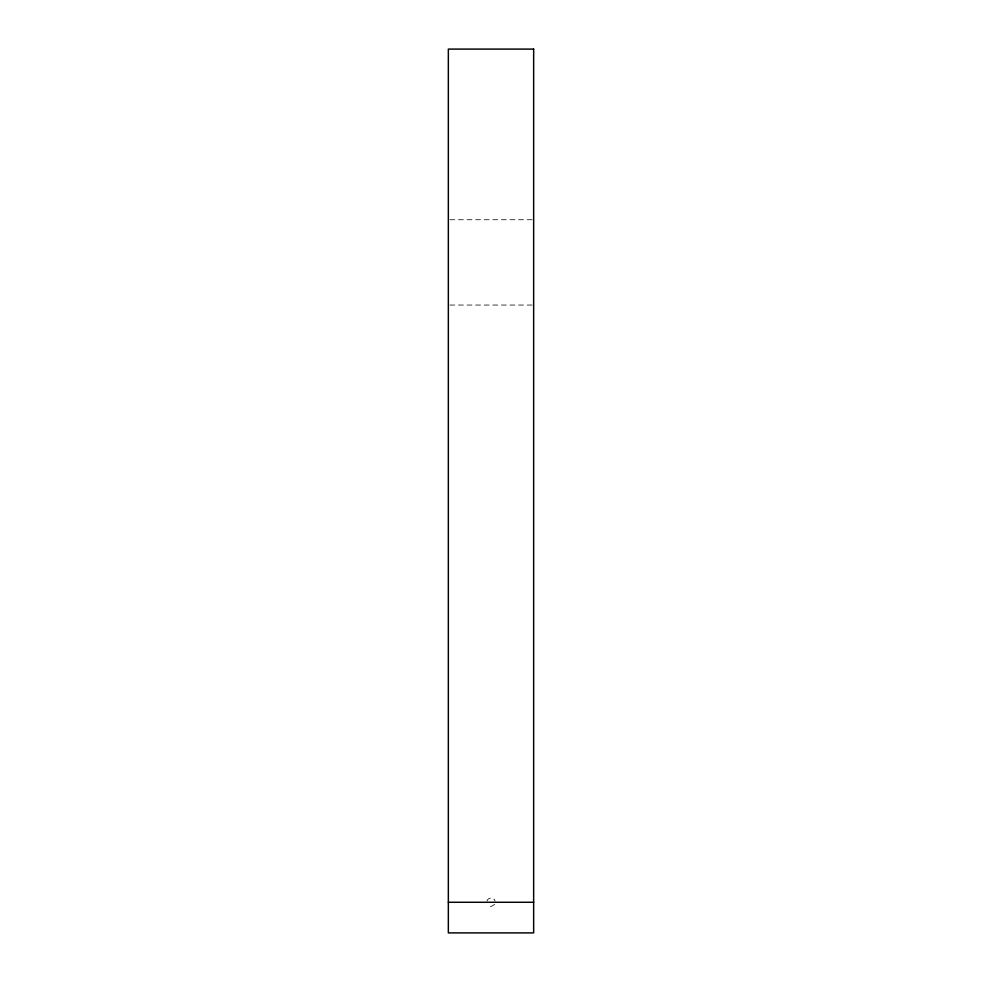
<?xml version="1.0" encoding="UTF-8"?>
<svg xmlns="http://www.w3.org/2000/svg" width="982" height="982" viewBox="0 0 982 982"><rect width="100%" height="100%" fill="white"/><g stroke="black" fill="none" stroke-linecap="round" stroke-linejoin="round"><path stroke-width="0.74" stroke-dasharray="4.91 3.68" d="M486.876 901.169C487.784 897.069 494.216 897.069 495.124 901.169M494.695 904.41L491 906.533L487.305 904.41M449.866 219.735L532.134 219.735M449.866 305.046L532.134 305.046"/><path stroke-width="1.47" d="M448.344 902.274L533.656 902.274M533.656 49.1L448.344 49.1L448.344 932.9L533.656 932.9L533.656 49.1"/></g></svg>
